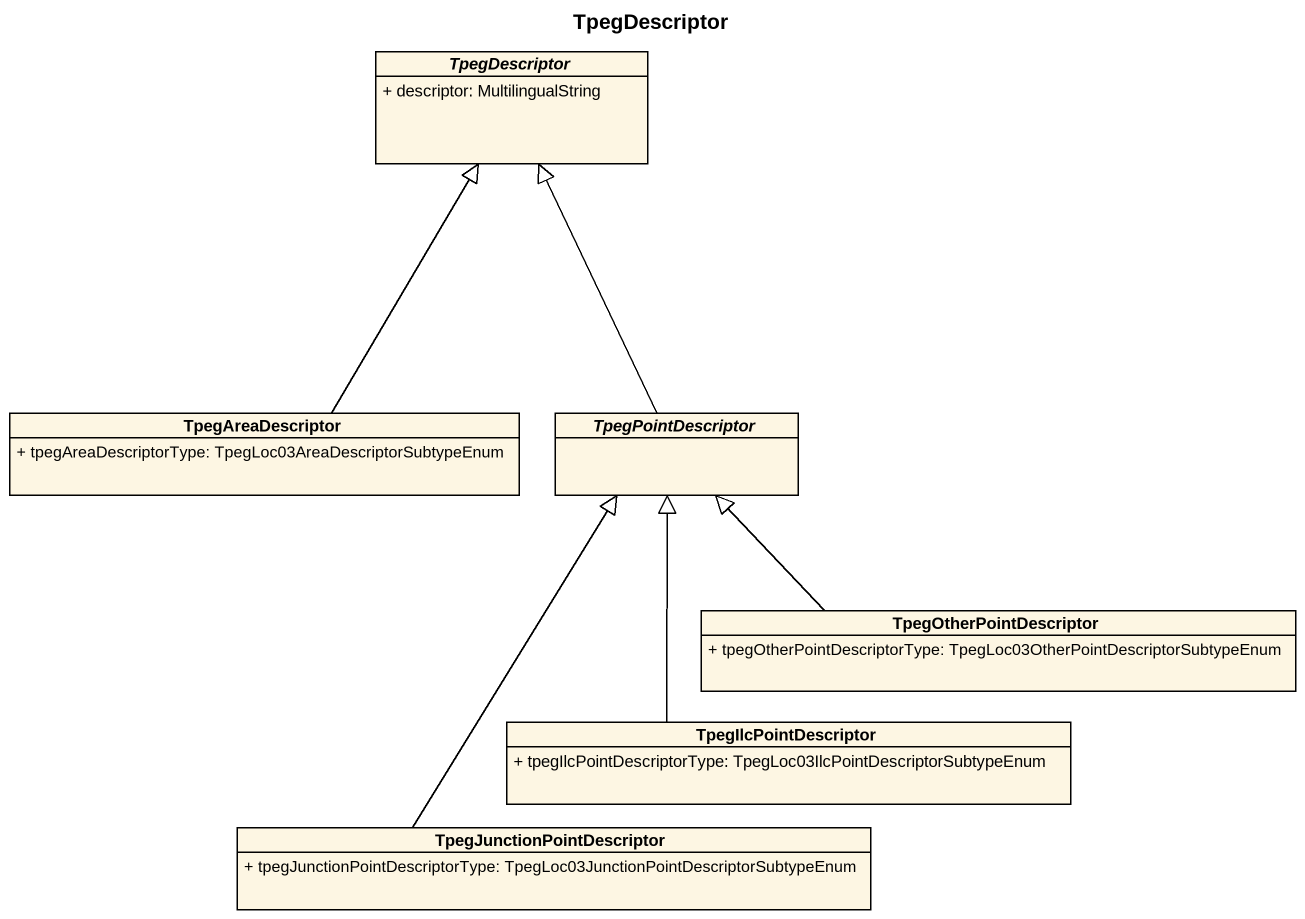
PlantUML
@startuml
title TpegDescriptor
hide circle
hide empty members
skinparam classAttributeIconSize 0
abstract class TpegDescriptor {
  + descriptor: MultilingualString
}
class TpegAreaDescriptor {
  + tpegAreaDescriptorType: TpegLoc03AreaDescriptorSubtypeEnum
}
abstract class TpegPointDescriptor
class TpegOtherPointDescriptor {
  + tpegOtherPointDescriptorType: TpegLoc03OtherPointDescriptorSubtypeEnum
}
class TpegIlcPointDescriptor {
  + tpegIlcPointDescriptorType: TpegLoc03IlcPointDescriptorSubtypeEnum
}
class TpegJunctionPointDescriptor {
  + tpegJunctionPointDescriptorType: TpegLoc03JunctionPointDescriptorSubtypeEnum
}
TpegAreaDescriptor -up-|> TpegDescriptor
TpegPointDescriptor -up-|> TpegDescriptor
TpegOtherPointDescriptor -up-|> TpegPointDescriptor
TpegIlcPointDescriptor -up-|> TpegPointDescriptor
TpegJunctionPointDescriptor -up-|> TpegPointDescriptor
@enduml
